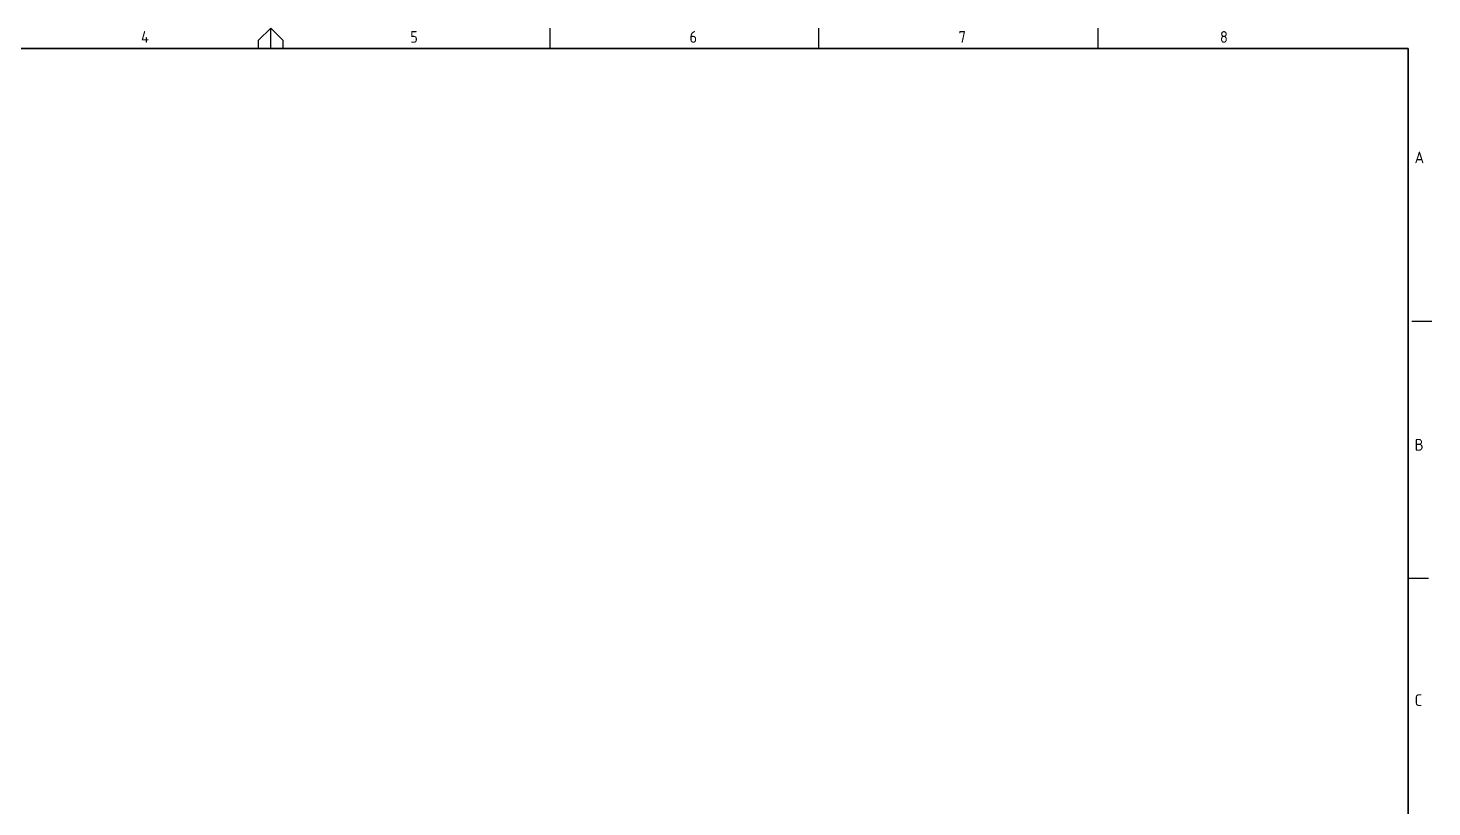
# Paper-space layout 'A4' of a CAD drawing. Header units: metres, sheet in millimetres. Extents: x 0 to 287, y 0 to 200.
# Drawn here: x 113.4 to 287.4, y 103.8 to 200.3 of the extents above; entities that cross this region are included whole.
import ezdxf
from ezdxf.enums import TextEntityAlignment as Align

# ---------------------------------------------------------------- set-up
doc = ezdxf.new("R2010")
doc.units = ezdxf.units.M
doc.layers.get('0').update_dxf_attribs({"color": 6})
doc.layers.add('_User Miscellaneous1', color=7, linetype='Continuous')
doc.layers.add('Notes', color=7, linetype='Continuous')
doc.styles.add('iecISOCP', font='isocp.shx')
doc.styles.get("Standard").update_dxf_attribs({"font": 'arial.ttf'})

# ---------------------------------------------------------------- blocks, each defined once
blk = doc.blocks.new('A4_FRAME_TITLE')
at = {"layer": 'Notes', "color": 7}
for p, q in [((142, 198.75), (143.51, 200.26)), ((143.51, 197.75), (143.51, 200.26)), ((143.51, 200.26), (145.01, 198.75)), ((178.11, 197.75), (178.11, 200.26)), ((211.43, 197.75), (211.43, 200.26)), ((246.03, 197.75), (246.03, 200.26)), ((142, 197.75), (142, 198.75)), ((145.01, 198.75), (145.01, 197.75)), ((284.86, 163.96), (287.37, 163.96)), ((284.43, 132.13), (286.94, 132.13))]:
    blk.add_line(p, q, dxfattribs=at)
at = {"layer": 'Notes', "color": 3}
for p, q in [((2.58, 197.75), (284.44, 197.75)), ((284.44, 197.75), (284.44, 2.84))]:
    blk.add_line(p, q, dxfattribs=at)
blk.add_attdef('DRAFT_NUM', (12.58, 12.25), '', height=1.45, rotation=90)
at = {"layer": 'Notes', "color": 7, "style": 'iecISOCP'}
for s, p in [('4', (127.93, 198)), ('5', (161.26, 198)), ('6', (195.86, 198)), ('7', (229.18, 198)), ('8', (261.6, 198))]:
    blk.add_text(s, height=1.45, dxfattribs=at).set_placement(p, align=Align.BOTTOM_CENTER)
for s, p in [('A', (285.23, 184.25)), ('B', (285.23, 148.65)), ('C', (285.23, 117.03))]:
    blk.add_text(s, height=1.45, dxfattribs=at).set_placement(p, align=Align.MIDDLE_LEFT)
at = {"layer": 'Notes', "color": 7, "style": 'iecISOCP', "flags": 8}
blk.add_attdef('VERSION_NO', text='', height=1.2, rotation=90, dxfattribs=at).set_placement((75.09, 21.43), align=Align.MIDDLE_CENTER)
at = {"layer": 'Notes', "color": 7, "style": 'iecISOCP'}
for tag, p in [('CAP_NO', (131.95, 21.91)), ('IE_NUM', (131.81, 18.93)), ('scale', (153.17, 17.05)), ('HV_SWITCH', (131.95, 16.14)), ('GIS_MAP_No', (131.83, 13.11)), ('DRAWN', (152.27, 12.44)), ('UBD_REF', (132.07, 10.06)), ('DATE', (152.1, 8.44)), ('HV_OP_DIAG', (131.98, 7.09)), ('CHD', (152.1, 4.21)), ('DESIGN', (173.34, 4.6)), ('LGA', (122, 3.89))]:
    blk.add_attdef(tag, p, '', height=1.24, dxfattribs=at)
at = {"layer": 'Notes', "style": 'iecISOCP'}
for tag, p in [('T1', (214.88, 18.79)), ('T2', (214.88, 16.24)), ('T3', (214.88, 13.55)), ('T4', (214.82, 11.03)), ('T5', (214.82, 8.34)), ('T6', (214.82, 5.72))]:
    blk.add_attdef(tag, text='', height=1.74, dxfattribs=at).set_placement(p, align=Align.CENTER)
at = {"layer": 'Notes', "color": 4, "style": 'iecISOCP'}
blk.add_attdef('NUM', text='', height=3.48, dxfattribs=at).set_placement((268.81, 8.54), align=Align.CENTER)
at = {"layer": 'Notes', "color": 1, "style": 'iecISOCP'}
blk.add_attdef('REV', text='', height=2.48, dxfattribs=at).set_placement((282.04, 8.54), align=Align.CENTER)
at = {"layer": 'Notes', "color": 7, "style": 'iecISOCP'}
for tag, p in [('NS', (267.95, 4.09)), ('SHTS', (275.12, 4.09))]:
    blk.add_attdef(tag, text='', height=1.24, dxfattribs=at).set_placement(p, align=Align.MIDDLE)
at = {"layer": 'Notes', "style": 'iecISOCP'}
blk.add_attdef('ExportID', (2.61, 0.91), '', height=1.2, dxfattribs=at)
at = {"layer": 'Notes', "style": 'iecISOCP', "flags": 1}
for tag, p in [('ExportAreaOfInterest', (202.39, -9.69)), ('ProjectType', (12.67, -10.55)), ('ProjectNumber', (28.21, -10.55)), ('DrawingNumber', (38.08, -10.46)), ('ProjectDescription', (48.07, -10.46)), ('ExportDate', (61.21, -10.55)), ('ExportUserName', (76.07, -10.59)), ('DesignerCompanyName', (97.01, -10.48)), ('GIS_SUCCESS', (124.82, -10.37)), ('CAD_SUCCESS', (142.29, -10.23)), ('Comments', (172.41, -10.36)), ('ExportCategories', (188.07, -10.19))]:
    blk.add_attdef(tag, p, '', height=1, dxfattribs=at)
at = {"layer": 'Notes', "color": 7, "style": 'iecISOCP', "flags": 1}
blk.add_attdef('DEPOTCODE', (160.91, -10.43), '', height=1, dxfattribs=at)

psp = doc.layouts.new('A4')

# ---------------------------------------------------------------- linework, layer by layer
psp.add_lwpolyline([(2.58, 2.84), (284.44, 2.84), (284.44, 197.75), (2.58, 197.75)], close=True)

# ---------------------------------------------------------------- block references
at = {"layer": '_User Miscellaneous1'}
psp.add_blockref('A4_FRAME_TITLE', (0, 0), dxfattribs=at)

doc.saveas('drawing.dxf')
